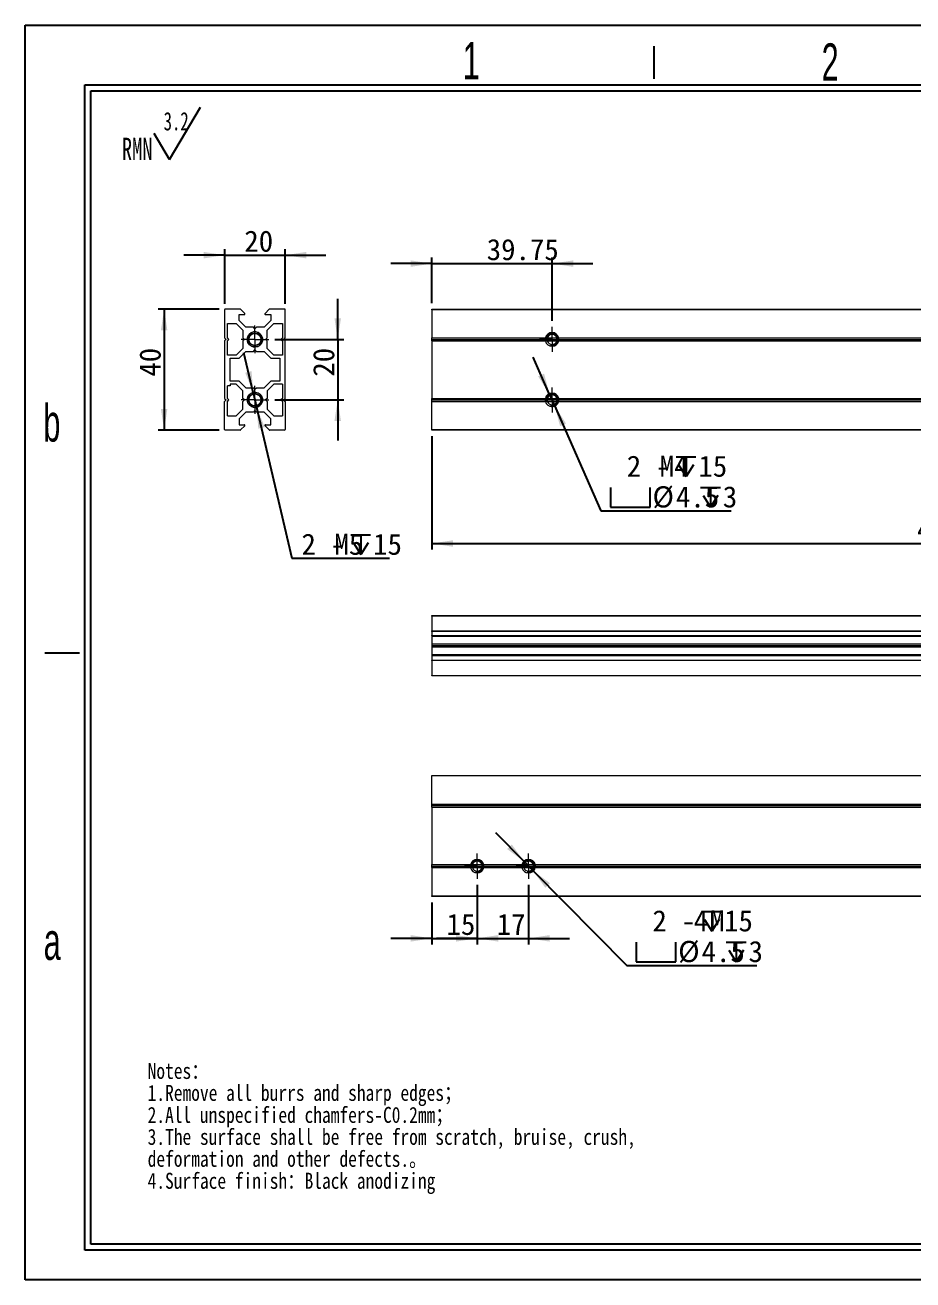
# Model space of a CAD drawing. Header units: millimetres. Extents: x 2 to 295, y 1 to 209.
# Drawn here: x 1.8 to 148.5, y 1.3 to 208.7 of the extents above; entities that cross this region are included whole.
import ezdxf

# ---------------------------------------------------------------- set-up
doc = ezdxf.new("R2010")
doc.units = ezdxf.units.MM
doc.linetypes.add('CENTER', pattern=[10.16, 6.35, -1.27, 1.27, -1.27])
doc.layers.add('DIM', color=5, linetype='Continuous')
doc.layers.add('SLD-0', color=179, linetype='Continuous')
doc.layers.add('中心线', color=1, linetype='CENTER', lineweight=15)
doc.styles.add('SLDTEXTSTYLE0', font='SIMSUN.TTC', dxfattribs={"width": 0.67})
doc.styles.add('SLDTEXTSTYLE15', font='SIMSUN.TTC')
doc.styles.add('SLDTEXTSTYLE4', font='SIMSUN.TTC', dxfattribs={"width": 0.8, "bigfont": 'bigfont'})
doc.styles.add('SLDTEXTSTYLE5', font='SIMSUN.TTC', dxfattribs={"width": 0.8})
doc.styles.add('SLDTEXTSTYLE8', font='GOTHIC.TTF', dxfattribs={"width": 0.61171})
doc.dimstyles.new('SLDDIMSTYLE0', dxfattribs={"dimtxt": 3.5, "dimasz": 3.5, "dimexe": 0, "dimexo": 0.0625, "dimgap": 0.875, "dimtad": 0, "dimtih": 1, "dimtoh": 1, "dimlfac": 2, "dimrnd": 1e-09, "dimzin": 12, "dimdsep": 46, "dimtxsty": 'SLDTEXTSTYLE0', "dimsah": 1, "dimcen": 0, "dimadec": 0, "dimazin": 3, "dimtfac": 1, "dimtmove": 0, "dimatfit": 3, "dimfxl": 0, "dimfrac": 2, "dimtolj": 1, "dimtzin": 12, "dimarcsym": 0})
doc.dimstyles.new('SLDDIMSTYLE1', dxfattribs={"dimtxt": 3.5, "dimasz": 3.5, "dimexe": 0, "dimexo": 0.0625, "dimgap": 0.875, "dimtad": 2, "dimlfac": 2, "dimrnd": 1e-09, "dimzin": 12, "dimdsep": 46, "dimtxsty": 'SLDTEXTSTYLE0', "dimsah": 1, "dimcen": 0.09, "dimadec": 0, "dimazin": 3, "dimtfac": 1, "dimtofl": 0, "dimtmove": 0, "dimatfit": 3, "dimfxl": 0, "dimfrac": 2, "dimtolj": 1, "dimtzin": 12, "dimarcsym": 0})
doc.dimstyles.new('SLDDIMSTYLE2', dxfattribs={"dimtxt": 3.5, "dimasz": 3.5, "dimexe": 0, "dimexo": 0.0625, "dimgap": 0.875, "dimtad": 2, "dimlfac": 2, "dimrnd": 1e-09, "dimzin": 12, "dimdsep": 46, "dimtxsty": 'SLDTEXTSTYLE0', "dimsah": 1, "dimcen": 0.09, "dimadec": 0, "dimazin": 3, "dimtfac": 1, "dimtmove": 0, "dimatfit": 0, "dimfxl": 0, "dimfrac": 2, "dimtolj": 1, "dimtzin": 12, "dimarcsym": 0})
doc.dimstyles.new('SLDDIMSTYLE3', dxfattribs={"dimtxt": 3.5, "dimasz": 3.5, "dimexe": 0, "dimexo": 0.0625, "dimgap": 0.875, "dimtad": 0, "dimtih": 1, "dimtoh": 1, "dimlfac": 2, "dimrnd": 1e-09, "dimzin": 12, "dimdsep": 46, "dimtxsty": 'SLDTEXTSTYLE0', "dimsah": 1, "dimcen": 0, "dimadec": 0, "dimazin": 3, "dimtfac": 1, "dimtmove": 0, "dimatfit": 3, "dimfxl": 0, "dimfrac": 2, "dimtolj": 1, "dimtzin": 12, "dimarcsym": 0})

# ---------------------------------------------------------------- blocks, each defined once
blk = doc.blocks.new('SW_NOTE_0')
at = {"layer": 'SLD-0', "color": 0}
for q in [(12.98, 9.35), (5.31, 5.02)]:
    blk.add_line((7.87, 0.69), q, dxfattribs=at)
at = {"layer": 'SLD-0', "color": 0, "attachment_point": 1, "style": 'SLDTEXTSTYLE0'}
for s, insert, char_height in [('3.2', (6.9, 8.55), 3.032), ('RMN', (0, 4.31), 3.704)]:
    blk.add_mtext(s, dxfattribs=dict(at, insert=insert, char_height=char_height))
blk = doc.blocks.new('SW_NOTE_1')
at = {"layer": 'SLD-0', "color": 0, "char_height": 2.6458, "attachment_point": 1}
for s, insert, style in [('Notes\\M+18146', (0, 3.08), 'SLDTEXTSTYLE4'), ('1.Remove all burrs and sharp edges\\M+18147', (0, -0.55), 'SLDTEXTSTYLE4'), ('2.All unspecified chamfers-C0.2mm\\M+18147', (0, -4.19), 'SLDTEXTSTYLE4'), ('3.The surface shall be free from scratch, bruise, crush, ', (0, -7.82), 'SLDTEXTSTYLE5'), ('deformation and other defects.\\M+18142', (0, -11.45), 'SLDTEXTSTYLE4'), ('4.Surface finish\\M+18146Black anodizing', (0, -15.08), 'SLDTEXTSTYLE4')]:
    blk.add_mtext(s, dxfattribs=dict(at, insert=insert, style=style))
blk = doc.blocks.new('SW_SYMBOL_HOLE_DEPTH')
at = {"layer": 'DIM', "color": 0}
for p, q in [((0, 875), (800, 875)), ((100, 555), (400, 75)), ((400, 875), (400, 75)), ((700, 555), (400, 75))]:
    blk.add_line(p, q, dxfattribs=at)
blk = doc.blocks.new('SW_SYMBOL_HOLE_SPOT')
at = {"layer": 'DIM', "color": 0}
for p, q in [((0, 875), (0, 75)), ((1600, 75), (1600, 875)), ((0, 75), (1600, 75))]:
    blk.add_line(p, q, dxfattribs=at)
blk = doc.blocks.new('_D')
at = {"layer": 'DIM'}
for p, q in [((88.45, 147.64), (85.74, 153.8)), ((88.45, 147.64), (89.26, 145.81)), ((89.26, 145.81), (96.93, 128.38)), ((96.93, 128.38), (118.43, 128.38))]:
    blk.add_line(p, q, dxfattribs=at)
for points in [[(88.45, 147.64), (87.54, 151.06), (86.55, 150.63)], [(89.26, 145.81), (90.18, 142.39), (91.16, 142.83)]]:
    blk.add_solid(points, dxfattribs=at)
at = {"layer": 'DIM', "xscale": 0.004072727272727273, "yscale": 0.004072727272727273, "zscale": 0.004072727272727273}
for name, p in [('SW_SYMBOL_HOLE_DEPTH', (109.36, 133.74)), ('SW_SYMBOL_HOLE_SPOT', (98.52, 128.67)), ('SW_SYMBOL_HOLE_DEPTH', (113.4, 128.67))]:
    blk.add_blockref(name, p, dxfattribs=at)
at = {"layer": 'DIM', "char_height": 3.5, "attachment_point": 1, "style": 'SLDTEXTSTYLE15'}
for s, insert in [('2 - ', (101.2, 137.53)), ('M4', (106.64, 137.53)), ('15', (113.03, 137.53)), ('%%c', (105.45, 132.46)), ('4.5', (109.32, 132.46)), ('3', (117.06, 132.46))]:
    blk.add_mtext(s, dxfattribs=dict(at, insert=insert))
blk = doc.blocks.new('_D_1')
at = {"layer": 'DIM'}
for p, q in [((68.98, 140.73), (68.98, 122)), ((237.95, 140.73), (237.95, 122)), ((68.98, 123), (237.95, 123))]:
    blk.add_line(p, q, dxfattribs=at)
for points in [[(68.98, 123), (72.48, 122.46), (72.48, 123.53)], [(237.95, 123), (234.45, 123.53), (234.45, 122.46)]]:
    blk.add_solid(points, dxfattribs=at)
at = {"layer": 'DIM', "insert": (149.14, 127.07), "char_height": 3.5, "attachment_point": 1, "style": 'SLDTEXTSTYLE15'}
blk.add_mtext('400', dxfattribs=at)
blk = doc.blocks.new('_D_2')
at = {"layer": 'DIM'}
for p, q in [((68.98, 162.73), (68.98, 170.25)), ((88.86, 159.8), (88.86, 170.25)), ((68.98, 169.25), (62.25, 169.25)), ((68.98, 169.25), (88.86, 169.25)), ((88.86, 169.25), (95.59, 169.25))]:
    blk.add_line(p, q, dxfattribs=at)
for points in [[(68.98, 169.25), (65.48, 169.79), (65.48, 168.72)], [(88.86, 169.25), (92.36, 168.72), (92.36, 169.79)]]:
    blk.add_solid(points, dxfattribs=at)
at = {"layer": 'DIM', "insert": (78.06, 173.33), "char_height": 3.5, "attachment_point": 1, "style": 'SLDTEXTSTYLE15'}
blk.add_mtext('39.75', dxfattribs=at)
blk = doc.blocks.new('SW_CENTERMARKSYMBOL_0')
at = {"layer": '中心线', "color": 0}
for p, q in [((0, 1.25), (0, 2.07)), ((-1.25, 0), (-2.08, 0)), ((0, 0), (-1.25, 0)), ((0, 0), (0, 1.25)), ((0, 0), (0, -1.25)), ((0, 0), (1.25, 0)), ((1.25, 0), (2.07, 0)), ((0, -1.25), (0, -2.08))]:
    blk.add_line(p, q, dxfattribs=at)
blk = doc.blocks.new('SW_CENTERMARKSYMBOL_1')
at = {"layer": '中心线', "color": 0}
for p, q in [((0, 1.25), (0, 2.07)), ((-1.25, 0), (-2.08, 0)), ((0, 0), (-1.25, 0)), ((0, 0), (0, 1.25)), ((0, 0), (0, -1.25)), ((0, 0), (1.25, 0)), ((1.25, 0), (2.07, 0)), ((0, -1.25), (0, -2.08))]:
    blk.add_line(p, q, dxfattribs=at)
blk = doc.blocks.new('_D_4')
at = {"layer": 'DIM'}
for p, q in [((34.78, 170.65), (28.04, 170.65)), ((34.78, 162.63), (34.78, 171.65)), ((34.78, 170.65), (44.78, 170.65)), ((44.78, 162.63), (44.78, 171.65)), ((44.78, 170.65), (51.51, 170.65))]:
    blk.add_line(p, q, dxfattribs=at)
for points in [[(34.78, 170.65), (31.28, 171.19), (31.28, 170.11)], [(44.78, 170.65), (48.28, 170.11), (48.28, 171.19)]]:
    blk.add_solid(points, dxfattribs=at)
at = {"layer": 'DIM', "insert": (38.02, 174.72), "char_height": 3.5, "attachment_point": 1, "style": 'SLDTEXTSTYLE15'}
blk.add_mtext('20', dxfattribs=at)
blk = doc.blocks.new('_D_5')
at = {"layer": 'DIM'}
for p, q in [((33.88, 161.73), (23.78, 161.73)), ((24.78, 161.73), (24.78, 141.73)), ((33.88, 141.73), (23.78, 141.73))]:
    blk.add_line(p, q, dxfattribs=at)
for points in [[(24.78, 161.73), (24.24, 158.23), (25.31, 158.23)], [(24.78, 141.73), (25.31, 145.23), (24.24, 145.23)]]:
    blk.add_solid(points, dxfattribs=at)
at = {"layer": 'DIM', "insert": (20.7, 150.57), "char_height": 3.5, "attachment_point": 1, "rotation": 90, "style": 'SLDTEXTSTYLE15'}
blk.add_mtext('40', dxfattribs=at)
blk = doc.blocks.new('_D_6')
at = {"layer": 'DIM'}
for p, q in [((53.45, 156.73), (53.45, 163.46)), ((43.08, 156.73), (54.45, 156.73)), ((53.45, 156.73), (53.45, 146.73)), ((43.08, 146.73), (54.45, 146.73)), ((53.45, 146.73), (53.45, 140))]:
    blk.add_line(p, q, dxfattribs=at)
for points in [[(53.45, 156.73), (53.99, 160.23), (52.91, 160.23)], [(53.45, 146.73), (52.91, 143.23), (53.99, 143.23)]]:
    blk.add_solid(points, dxfattribs=at)
at = {"layer": 'DIM', "insert": (49.38, 150.57), "char_height": 3.5, "attachment_point": 1, "rotation": 90, "style": 'SLDTEXTSTYLE15'}
blk.add_mtext('20', dxfattribs=at)
blk = doc.blocks.new('_D_7')
at = {"layer": 'DIM'}
for p, q in [((39.49, 147.95), (37.96, 154.5)), ((39.49, 147.95), (40.06, 145.51)), ((40.06, 145.51), (45.88, 120.56)), ((45.88, 120.56), (62.02, 120.56))]:
    blk.add_line(p, q, dxfattribs=at)
for points in [[(39.49, 147.95), (39.22, 151.48), (38.17, 151.23)], [(40.06, 145.51), (40.33, 141.98), (41.38, 142.23)]]:
    blk.add_solid(points, dxfattribs=at)
at = {"layer": 'DIM', "xscale": 0.004072727272727273, "yscale": 0.004072727272727273, "zscale": 0.004072727272727273}
blk.add_blockref('SW_SYMBOL_HOLE_DEPTH', (55.63, 120.85), dxfattribs=at)
at = {"layer": 'DIM', "char_height": 3.5, "attachment_point": 1, "style": 'SLDTEXTSTYLE15'}
for s, insert in [('2 - ', (47.47, 124.63)), ('M5', (52.91, 124.63)), ('15', (59.3, 124.63))]:
    blk.add_mtext(s, dxfattribs=dict(at, insert=insert))
blk = doc.blocks.new('SW_CENTERMARKSYMBOL_4')
at = {"layer": '中心线', "color": 0}
for p, q in [((0, 1.25), (0, 2.3)), ((-1.25, 0), (-2.3, 0)), ((0, 0), (-1.25, 0)), ((0, 0), (0, 1.25)), ((0, 0), (0, -1.25)), ((0, 0), (1.25, 0)), ((1.25, 0), (2.3, 0)), ((0, -1.25), (0, -2.3))]:
    blk.add_line(p, q, dxfattribs=at)
blk = doc.blocks.new('SW_CENTERMARKSYMBOL_5')
at = {"layer": '中心线', "color": 0}
for p, q in [((0, 1.25), (0, 2.3)), ((-1.25, 0), (-2.3, 0)), ((0, 0), (-1.25, 0)), ((0, 0), (0, 1.25)), ((0, 0), (0, -1.25)), ((0, 0), (1.25, 0)), ((1.25, 0), (2.3, 0)), ((0, -1.25), (0, -2.3))]:
    blk.add_line(p, q, dxfattribs=at)
blk = doc.blocks.new('_D_8')
at = {"layer": 'DIM'}
for p, q in [((76.48, 66.6), (76.48, 56.74)), ((84.98, 66.6), (84.98, 56.74)), ((76.48, 57.74), (69.75, 57.74)), ((76.48, 57.74), (84.98, 57.74)), ((84.98, 57.74), (91.71, 57.74))]:
    blk.add_line(p, q, dxfattribs=at)
for points in [[(76.48, 57.74), (72.98, 58.28), (72.98, 57.2)], [(84.98, 57.74), (88.48, 57.2), (88.48, 58.28)]]:
    blk.add_solid(points, dxfattribs=at)
at = {"layer": 'DIM', "insert": (79.72, 61.81), "char_height": 3.5, "attachment_point": 1, "style": 'SLDTEXTSTYLE15'}
blk.add_mtext('17', dxfattribs=at)
blk = doc.blocks.new('_D_9')
at = {"layer": 'DIM'}
for p, q in [((76.48, 66.6), (76.48, 56.74)), ((68.98, 63.68), (68.98, 56.74)), ((68.98, 57.74), (62.25, 57.74)), ((68.98, 57.74), (76.48, 57.74)), ((76.48, 57.74), (83.21, 57.74))]:
    blk.add_line(p, q, dxfattribs=at)
for points in [[(68.98, 57.74), (65.48, 58.28), (65.48, 57.2)], [(76.48, 57.74), (79.98, 57.2), (79.98, 58.28)]]:
    blk.add_solid(points, dxfattribs=at)
at = {"layer": 'DIM', "insert": (71.42, 61.81), "char_height": 3.5, "attachment_point": 1, "style": 'SLDTEXTSTYLE15'}
blk.add_mtext('15', dxfattribs=at)
blk = doc.blocks.new('_D_10')
at = {"layer": 'DIM'}
for p, q in [((84.28, 70.39), (79.55, 75.18)), ((84.28, 70.39), (85.68, 68.96)), ((85.68, 68.96), (101.18, 53.25)), ((101.18, 53.25), (122.67, 53.25))]:
    blk.add_line(p, q, dxfattribs=at)
for points in [[(84.28, 70.39), (82.2, 73.26), (81.44, 72.5)], [(85.68, 68.96), (87.76, 66.09), (88.52, 66.85)]]:
    blk.add_solid(points, dxfattribs=at)
at = {"layer": 'DIM', "xscale": 0.004072727272727273, "yscale": 0.004072727272727273, "zscale": 0.004072727272727273}
for name, p in [('SW_SYMBOL_HOLE_DEPTH', (113.61, 58.61)), ('SW_SYMBOL_HOLE_SPOT', (102.76, 53.53)), ('SW_SYMBOL_HOLE_DEPTH', (117.64, 53.53))]:
    blk.add_blockref(name, p, dxfattribs=at)
at = {"layer": 'DIM', "char_height": 3.5, "attachment_point": 1, "style": 'SLDTEXTSTYLE15'}
for s, insert in [('2 - M', (105.44, 62.39)), ('4', (112.25, 62.39)), ('15', (117.27, 62.39)), ('%%c', (109.69, 57.32)), ('4.5', (113.56, 57.32)), ('3', (121.31, 57.32))]:
    blk.add_mtext(s, dxfattribs=dict(at, insert=insert))
blk = doc.blocks.new('SW_CENTERMARKSYMBOL_6')
at = {"layer": '中心线', "color": 0}
for p, q in [((0, 1.25), (0, 2.07)), ((-1.25, 0), (-2.08, 0)), ((0, 0), (-1.25, 0)), ((0, 0), (0, 1.25)), ((0, 0), (0, -1.25)), ((0, 0), (1.25, 0)), ((1.25, 0), (2.07, 0)), ((0, -1.25), (0, -2.08))]:
    blk.add_line(p, q, dxfattribs=at)
blk = doc.blocks.new('SW_CENTERMARKSYMBOL_7')
at = {"layer": '中心线', "color": 0}
for p, q in [((0, 1.25), (0, 2.07)), ((-1.25, 0), (-2.08, 0)), ((0, 0), (-1.25, 0)), ((0, 0), (0, 1.25)), ((0, 0), (0, -1.25)), ((0, 0), (1.25, 0)), ((1.25, 0), (2.07, 0)), ((0, -1.25), (0, -2.08))]:
    blk.add_line(p, q, dxfattribs=at)

msp = doc.modelspace()

# ---------------------------------------------------------------- linework, layer by layer
at = {"color": 7, "linetype": 'Continuous', "lineweight": 15}
for p, q in [((34.7756, 161.6286), (34.7756, 156.9786)), ((37.3342, 161.7286), (34.8756, 161.7286)), ((37.1705, 160.8286), (38.0342, 160.8286)), ((37.1705, 159.8286), (37.1705, 160.8286)), ((38.2705, 158.7286), (37.1705, 159.8286)), ((38.1049, 160.9993), (37.4049, 161.6993)), ((42.3806, 159.8286), (41.2806, 158.7286)), ((42.1463, 161.6993), (41.4463, 160.9993)), ((41.517, 160.8286), (42.3806, 160.8286)), ((44.6756, 161.7286), (42.217, 161.7286)), ((42.3806, 160.8286), (42.3806, 159.8286)), ((44.7756, 156.9786), (44.7756, 161.6286)), ((68.9807, 161.7286), (172.6451, 161.7286)), ((68.9807, 161.6286), (68.9807, 161.7286)), ((172.6887, 161.6286), (68.9807, 161.6286)), ((68.9807, 161.6286), (68.9807, 156.9786)), ((35.2393, 159.3337), (36.6756, 159.3337)), ((35.2393, 156.9786), (35.2393, 159.3337)), ((36.6756, 159.3337), (37.7756, 158.2337)), ((37.7756, 158.2337), (37.7756, 156.9786)), ((39.5256, 158.7286), (38.2705, 158.7286)), ((39.7756, 158.4786), (39.5256, 158.7286)), ((40.0256, 158.7286), (39.7756, 158.4786)), ((41.2806, 158.7286), (40.0256, 158.7286)), ((41.7756, 158.2337), (42.8756, 159.3337)), ((41.7756, 156.9786), (41.7756, 158.2337)), ((42.8756, 159.3337), (44.3118, 159.3337)), ((44.3118, 159.3337), (44.3118, 156.9786)), ((34.7756, 156.9786), (35.0256, 156.7286)), ((35.0256, 156.7286), (34.7756, 156.4786)), ((34.7756, 156.4786), (34.7756, 146.9786)), ((35.4893, 156.7286), (35.2393, 156.9786)), ((35.2393, 156.4786), (35.4893, 156.7286)), ((35.2393, 154.1236), (35.2393, 156.4786)), ((37.7756, 156.9786), (38.0256, 156.7286)), ((38.0256, 156.7286), (37.7756, 156.4786)), ((37.7756, 156.4786), (37.7756, 155.2236)), ((41.5256, 156.7286), (41.7756, 156.9786)), ((41.7756, 156.4786), (41.5256, 156.7286)), ((41.7756, 155.2236), (41.7756, 156.4786)), ((44.3118, 156.9786), (44.0618, 156.7286)), ((44.0618, 156.7286), (44.3118, 156.4786)), ((44.3118, 156.4786), (44.3118, 154.1236)), ((44.5256, 156.7286), (44.7756, 156.9786)), ((44.7756, 156.4786), (44.5256, 156.7286)), ((44.7756, 146.9786), (44.7756, 156.4786)), ((68.9807, 156.9786), (87.7588, 156.9786)), ((68.9807, 156.7286), (68.9807, 156.9786)), ((68.9807, 156.7286), (87.7307, 156.7286)), ((68.9807, 156.4786), (68.9807, 156.7286)), ((68.9807, 156.4786), (87.7588, 156.4786)), ((68.9807, 156.4786), (68.9807, 146.9786)), ((88.0307, 156.7286), (87.7307, 156.7286)), ((88.0695, 156.9786), (87.7588, 156.9786)), ((88.0695, 156.4786), (87.7588, 156.4786)), ((88.0386, 156.7286), (89.6728, 156.7286)), ((88.0744, 156.9786), (89.6351, 156.9786)), ((88.0777, 156.4786), (89.6351, 156.4786)), ((89.9525, 156.9786), (89.6419, 156.9786)), ((89.9525, 156.4786), (89.6419, 156.4786)), ((89.9807, 156.7286), (89.6807, 156.7286)), ((89.9525, 156.9786), (169.9234, 156.9786)), ((89.9525, 156.4786), (169.4234, 156.4786)), ((89.9807, 156.7286), (169.6734, 156.7286)), ((36.6756, 154.1236), (35.2393, 154.1236)), ((35.6756, 149.8286), (35.6756, 153.6286)), ((35.6756, 153.6286), (37.1705, 153.6286)), ((37.7756, 155.2236), (36.6756, 154.1236)), ((37.1705, 153.6286), (38.2705, 154.7286)), ((38.2705, 154.7286), (39.5256, 154.7286)), ((39.5256, 154.7286), (39.7756, 154.9786)), ((39.7756, 154.9786), (40.0256, 154.7286)), ((40.0256, 154.7286), (41.2806, 154.7286)), ((41.2806, 154.7286), (42.3806, 153.6286)), ((42.8756, 154.1236), (41.7756, 155.2236)), ((42.3806, 153.6286), (43.8756, 153.6286)), ((44.3118, 154.1236), (42.8756, 154.1236)), ((43.8756, 153.6286), (43.8756, 149.8286)), ((37.1705, 149.8286), (35.6756, 149.8286)), ((36.6756, 149.3337), (35.6756, 149.3337)), ((35.6756, 149.3337), (35.6756, 149.0512)), ((37.7756, 148.2337), (36.6756, 149.3337)), ((37.1705, 149.8286), (38.2705, 148.7286)), ((41.2806, 148.7286), (42.3806, 149.8286)), ((42.8756, 149.3337), (41.7756, 148.2337)), ((43.8756, 149.8286), (42.3806, 149.8286)), ((44.3118, 149.3337), (42.8756, 149.3337)), ((44.3118, 149.3337), (44.3118, 146.9786)), ((35.2393, 146.9786), (35.2393, 149.0512)), ((35.6756, 149.0512), (35.2393, 149.0512)), ((37.7756, 146.9786), (37.7756, 148.2337)), ((38.2705, 148.7286), (39.5256, 148.7286)), ((39.5256, 148.7286), (39.7756, 148.4786)), ((39.7756, 148.4786), (40.0256, 148.7286)), ((40.0256, 148.7286), (41.2806, 148.7286)), ((41.7756, 148.2337), (41.7756, 146.9786)), ((34.7756, 146.9786), (35.0256, 146.7286)), ((35.0256, 146.7286), (34.7756, 146.4786)), ((34.7756, 141.8286), (34.7756, 146.4786)), ((35.4893, 146.7286), (35.2393, 146.9786)), ((35.2393, 146.4786), (35.4893, 146.7286)), ((35.2393, 144.1236), (35.2393, 146.4786)), ((36.6756, 144.1236), (37.7756, 145.2236)), ((38.0256, 146.7286), (37.7756, 146.9786)), ((37.7756, 146.4786), (38.0256, 146.7286)), ((37.7756, 145.2236), (37.7756, 146.4786)), ((41.7756, 146.9786), (41.5256, 146.7286)), ((41.5256, 146.7286), (41.7756, 146.4786)), ((41.7756, 146.4786), (41.7756, 145.2236)), ((41.7756, 145.2236), (42.8756, 144.1236)), ((44.3118, 146.9786), (44.0618, 146.7286)), ((44.0618, 146.7286), (44.3118, 146.4786)), ((44.3118, 146.4786), (44.3118, 144.1236)), ((44.5256, 146.7286), (44.7756, 146.9786)), ((44.7756, 146.4786), (44.5256, 146.7286)), ((44.7756, 146.4786), (44.7756, 141.8286)), ((68.9807, 146.9786), (87.7588, 146.9786)), ((68.9807, 146.7286), (68.9807, 146.9786)), ((68.9807, 146.7286), (87.7307, 146.7286)), ((68.9807, 146.4786), (68.9807, 146.7286)), ((68.9807, 146.4786), (87.7588, 146.4786)), ((68.9807, 141.8286), (68.9807, 146.4786)), ((88.0307, 146.7286), (87.7307, 146.7286)), ((88.0695, 146.9786), (87.7588, 146.9786)), ((88.0695, 146.4786), (87.7588, 146.4786)), ((88.0385, 146.7286), (89.6727, 146.7286)), ((88.0762, 146.4786), (89.6336, 146.4786)), ((88.0763, 146.9786), (89.637, 146.9786)), ((89.9525, 146.9786), (89.6419, 146.9786)), ((89.9525, 146.4786), (89.6419, 146.4786)), ((89.9807, 146.7286), (89.6807, 146.7286)), ((89.9525, 146.9786), (173.0984, 146.9786)), ((89.9525, 146.4786), (172.5984, 146.4786)), ((89.9807, 146.7286), (172.8484, 146.7286)), ((35.2393, 144.1236), (36.6756, 144.1236)), ((38.2705, 144.7286), (37.1705, 143.6286)), ((37.1705, 143.6286), (37.1705, 142.6286)), ((39.5256, 144.7286), (38.2705, 144.7286)), ((39.7756, 144.9786), (39.5256, 144.7286)), ((40.0256, 144.7286), (39.7756, 144.9786)), ((41.2806, 144.7286), (40.0256, 144.7286)), ((42.3806, 143.6286), (41.2806, 144.7286)), ((42.3806, 142.6286), (42.3806, 143.6286)), ((42.8756, 144.1236), (44.3118, 144.1236)), ((37.3342, 141.7286), (34.8756, 141.7286)), ((37.1705, 142.6286), (38.0342, 142.6286)), ((38.1049, 142.4579), (37.4049, 141.7579)), ((42.1463, 141.7579), (41.4463, 142.4579)), ((41.517, 142.6286), (42.3806, 142.6286)), ((44.6756, 141.7286), (42.217, 141.7286)), ((68.9807, 141.8286), (169.8331, 141.8286)), ((68.9807, 141.7286), (68.9807, 141.8286)), ((169.8767, 141.7286), (68.9807, 141.7286)), ((68.9807, 111.1018), (172.1734, 111.1018)), ((68.9807, 111.0018), (68.9807, 111.1018)), ((172.0734, 111.0018), (68.9807, 111.0018)), ((68.9807, 111.0018), (68.9807, 108.5432)), ((68.9807, 108.5432), (169.6148, 108.5432)), ((68.9807, 108.4725), (68.9807, 108.5432)), ((169.5441, 108.4725), (68.9807, 108.4725)), ((68.9807, 108.4725), (68.9807, 107.7725)), ((68.9807, 107.7725), (169.6602, 107.7725)), ((68.9807, 107.7432), (68.9807, 107.7725)), ((68.9807, 107.7432), (169.6883, 107.7432)), ((68.9807, 107.7432), (68.9807, 107.6068)), ((169.8189, 107.6068), (68.9807, 107.6068)), ((68.9807, 107.6068), (68.9807, 106.3518)), ((171.0214, 106.3518), (68.9807, 106.3518)), ((68.9807, 106.3518), (68.9807, 106.1018)), ((171.2609, 106.1018), (68.9807, 106.1018)), ((68.9807, 106.1018), (68.9807, 105.8518)), ((171.5004, 105.8518), (68.9807, 105.8518)), ((68.9807, 105.8518), (68.9807, 104.5968)), ((172.7028, 104.5968), (68.9807, 104.5968)), ((68.9807, 104.5968), (68.9807, 104.4604)), ((172.8335, 104.4604), (68.9807, 104.4604)), ((68.9807, 104.4311), (68.9807, 104.4604)), ((172.8616, 104.4311), (68.9807, 104.4311)), ((68.9807, 104.4311), (68.9807, 103.7311)), ((68.9807, 103.7311), (172.9777, 103.7311)), ((68.9807, 103.6604), (68.9807, 103.7311)), ((172.907, 103.6604), (68.9807, 103.6604)), ((68.9807, 103.6604), (68.9807, 101.2018)), ((68.9807, 101.2018), (170.4484, 101.2018)), ((68.9807, 101.1018), (68.9807, 101.2018)), ((170.3484, 101.1018), (68.9807, 101.1018)), ((68.9807, 84.6751), (172.6451, 84.6751)), ((68.9807, 84.5751), (68.9807, 84.6751)), ((172.6887, 84.5751), (68.9807, 84.5751)), ((68.9807, 79.9251), (68.9807, 84.5751)), ((68.9807, 79.9251), (169.9234, 79.9251)), ((68.9807, 79.6751), (68.9807, 79.9251)), ((68.9807, 79.6751), (169.6734, 79.6751)), ((68.9807, 79.4251), (68.9807, 79.6751)), ((68.9807, 79.4251), (169.4234, 79.4251)), ((68.9807, 79.4251), (68.9807, 69.9251)), ((68.9807, 69.9251), (75.3838, 69.9251)), ((68.9807, 69.6751), (68.9807, 69.9251)), ((68.9807, 69.6751), (75.3557, 69.6751)), ((68.9807, 69.4251), (68.9807, 69.6751)), ((68.9807, 69.4251), (75.3838, 69.4251)), ((68.9807, 69.4251), (68.9807, 64.7751)), ((75.6557, 69.6751), (75.3557, 69.6751)), ((75.6945, 69.9251), (75.3838, 69.9251)), ((75.6945, 69.4251), (75.3838, 69.4251)), ((75.6629, 69.6751), (77.2973, 69.6751)), ((75.7001, 69.4251), (77.2599, 69.4251)), ((75.7017, 69.9251), (77.2591, 69.9251)), ((77.2391, 69.997), (77.2766, 69.8626)), ((77.5775, 69.9251), (77.2669, 69.9251)), ((77.5775, 69.4251), (77.2669, 69.4251)), ((77.6057, 69.6751), (77.3057, 69.6751)), ((77.5775, 69.9251), (83.8838, 69.9251)), ((77.5775, 69.4251), (83.8838, 69.4251)), ((77.6057, 69.6751), (83.8557, 69.6751)), ((84.1557, 69.6751), (83.8557, 69.6751)), ((84.1945, 69.9251), (83.8838, 69.9251)), ((84.1945, 69.4251), (83.8838, 69.4251)), ((84.1635, 69.6751), (85.7977, 69.6751)), ((84.2012, 69.9251), (85.7586, 69.9251)), ((84.2012, 69.4251), (85.762, 69.4251)), ((86.0775, 69.9251), (85.7669, 69.9251)), ((86.0775, 69.4251), (85.7669, 69.4251)), ((86.1057, 69.6751), (85.8057, 69.6751)), ((86.0775, 69.9251), (173.0984, 69.9251)), ((86.0775, 69.4251), (172.5984, 69.4251)), ((86.1057, 69.6751), (172.8484, 69.6751)), ((68.9807, 64.7751), (169.8331, 64.7751)), ((68.9807, 64.6751), (68.9807, 64.7751)), ((169.8767, 64.6751), (68.9807, 64.6751))]:
    msp.add_line(p, q, dxfattribs=at)
for centre, radius in [((39.7756, 156.7286), 1.25), ((39.7756, 156.7286), 1.05), ((39.7756, 156.7286), 1), ((39.7756, 146.7286), 1.25), ((39.7756, 146.7286), 1.05), ((39.7756, 146.7286), 1)]:
    msp.add_circle(centre, radius, dxfattribs=at)
for centre, radius, start, end in [((34.8756, 161.6286), 0.1, 90, 180), ((37.3342, 161.6286), 0.1, 45, 90), ((38.0342, 160.9286), 0.1, 270, 45), ((41.517, 160.9286), 0.1, 135, 270), ((42.217, 161.6286), 0.1, 90, 135), ((44.6756, 161.6286), 0.1, 0, 90), ((88.8557, 156.7286), 1.125, 12.839604, 167.160396), ((88.8554, 156.7287), 1.1247, 167.159379, 180.002623), ((88.8554, 156.7286), 1.1247, 179.997377, 192.840621), ((88.8557, 156.7286), 1.125, 192.839604, 347.160396), ((88.8556, 156.7287), 0.8249, 162.359762, 180.001891), ((88.8556, 156.7286), 0.8249, 179.998182, 197.640166), ((88.8557, 156.7286), 0.825, 17.63985, 162.36015), ((88.8557, 156.7286), 0.825, 197.63985, 342.36015), ((88.8558, 156.7287), 0.8249, 359.998109, 17.640238), ((88.8558, 156.7286), 0.8249, 342.359834, 0.001818), ((88.856, 156.7287), 1.1247, 359.997377, 12.840621), ((88.856, 156.7286), 1.1247, 347.159379, 0.002623), ((88.8557, 146.7286), 1.125, 12.839604, 167.160396), ((88.8557, 146.7286), 0.825, 17.63985, 162.36015), ((88.8554, 146.7287), 1.1247, 167.159379, 180.002623), ((88.8554, 146.7286), 1.1247, 179.997377, 192.840621), ((88.8557, 146.7286), 1.125, 192.839604, 347.160396), ((88.8556, 146.7287), 0.8249, 162.359834, 180.001818), ((88.8556, 146.7286), 0.8249, 179.998109, 197.640238), ((88.8557, 146.7286), 0.825, 197.63985, 342.36015), ((88.8558, 146.7287), 0.8249, 359.998182, 17.640166), ((88.8558, 146.7286), 0.8249, 342.359762, 0.001891), ((88.856, 146.7287), 1.1247, 359.997377, 12.840621), ((88.856, 146.7286), 1.1247, 347.159379, 0.002623), ((34.8756, 141.8286), 0.1, 180, 270), ((37.3342, 141.8286), 0.1, 270, 315), ((38.0342, 142.5286), 0.1, 315, 90), ((41.517, 142.5286), 0.1, 90, 225), ((42.217, 141.8286), 0.1, 225, 270), ((44.6756, 141.8286), 0.1, 270, 0), ((76.4807, 69.6751), 1.125, 12.839604, 167.160396), ((84.9807, 69.6751), 1.125, 12.839604, 167.160396), ((76.4804, 69.6752), 1.1247, 167.157703, 180.000927), ((76.4804, 69.6751), 1.1247, 179.999073, 192.842297), ((76.4807, 69.6751), 1.125, 192.839604, 347.160396), ((76.4806, 69.6752), 0.8249, 162.359834, 180.001818), ((76.4806, 69.6751), 0.8249, 179.998109, 197.640238), ((76.4807, 69.6751), 0.825, 17.639592, 162.360408), ((76.4807, 69.6751), 0.825, 197.639592, 342.360408), ((76.4808, 69.6751), 0.8249, 359.999929, 17.641754), ((76.4808, 69.6751), 0.8249, 342.358174, 0.000143), ((76.4803, 69.6751), 1.1253, 0.00114, 12.836857), ((76.4803, 69.6752), 1.1253, 347.163143, 359.99886), ((84.981, 69.6751), 1.1253, 167.163143, 179.99886), ((84.981, 69.6752), 1.1253, 180.00114, 192.836857), ((84.9807, 69.6751), 1.125, 192.839604, 347.160396), ((84.9806, 69.6751), 0.8249, 162.358246, 180.000071), ((84.9806, 69.6751), 0.8249, 179.999857, 197.641826), ((84.9807, 69.6751), 0.825, 17.639592, 162.360408), ((84.9807, 69.6751), 0.825, 197.639592, 342.360408), ((84.9808, 69.6752), 0.8249, 359.998182, 17.640166), ((84.9808, 69.6751), 0.8249, 342.359762, 0.001891), ((84.981, 69.6752), 1.1247, 359.999073, 12.842297), ((84.981, 69.6751), 1.1247, 347.157703, 0.000927)]:
    msp.add_arc(centre, radius, start, end, dxfattribs=at)
at = {"color": 7, "linetype": 'Continuous', "lineweight": 0}
for centre, radius, start, end in [((39.7756, 156.7286), 1.25, 255, 195), ((88.8557, 156.7286), 1, 254.998057, 194.99955), ((39.7756, 146.7286), 1.25, 255, 195), ((88.8557, 146.7286), 1, 254.998068, 194.999577), ((76.4807, 69.6751), 1, 254.998122, 194.999522), ((84.9807, 69.6751), 1, 254.997093, 194.999344)]:
    msp.add_arc(centre, radius, start, end, dxfattribs=at)
at = {"layer": 'SLD-0'}
for p, q in [((1.812, 208.6737), (295.1066, 208.6737)), ((1.812, 1.2938), (1.812, 208.6737)), ((12.6748, 7.2189), (12.6748, 197.811)), ((12.6748, 197.811), (289.1814, 197.811)), ((289.1814, 7.2189), (12.6748, 7.2189)), ((295.1066, 1.2938), (1.812, 1.2938))]:
    msp.add_line(p, q, dxfattribs=at)
at = {"layer": 'SLD-0', "color": 6, "linetype": 'Continuous'}
for p, q in [((105.701, 199.786), (105.701, 205.1695)), ((11.6873, 6.2314), (11.6873, 198.7985)), ((11.6873, 198.7985), (290.1689, 198.7985)), ((10.8046, 104.8527), (5.0681, 104.8527)), ((290.1689, 6.2314), (11.6873, 6.2314))]:
    msp.add_line(p, q, dxfattribs=at)

# ---------------------------------------------------------------- block references
at = {"layer": 'SLD-0'}
msp.add_blockref('SW_NOTE_0', (17.795, 185.7588), dxfattribs=at)
at = {"layer": 'SLD-0', "color": 5}
msp.add_blockref('SW_NOTE_1', (22.0527, 34.0798), dxfattribs=at)
at = {"layer": '中心线'}
for name, p in [('SW_CENTERMARKSYMBOL_4', (39.7756, 156.7286)), ('SW_CENTERMARKSYMBOL_0', (88.8557, 156.7286)), ('SW_CENTERMARKSYMBOL_5', (39.7756, 146.7286)), ('SW_CENTERMARKSYMBOL_1', (88.8557, 146.7286)), ('SW_CENTERMARKSYMBOL_6', (76.4807, 69.6751)), ('SW_CENTERMARKSYMBOL_7', (84.9807, 69.6751))]:
    msp.add_blockref(name, p, dxfattribs=at)

# ---------------------------------------------------------------- texts
at = {"layer": 'SLD-0', "char_height": 6.172, "attachment_point": 1, "style": 'SLDTEXTSTYLE8'}
for s, insert in [('1', (74.111, 205.8988)), ('2', (133.3881, 205.6552)), ('b', (4.8346, 146.0194)), ('a', (4.8798, 60.3511))]:
    msp.add_mtext(s, dxfattribs=dict(at, insert=insert))

# ---------------------------------------------------------------- dimensions: what is measured, and where the dimension line sits
at = {"layer": 'DIM'}
for base, p1, p2, angle, dimstyle, picture, middle in [((44.7756, 170.6512), (34.7756, 161.6286), (44.7756, 161.6286), 0, 'SLDDIMSTYLE2', '_D_4', (39.3837, 170.6512)), ((53.4505, 146.7286), (42.0756, 156.7286), (42.0756, 146.7286), 90, 'SLDDIMSTYLE2', '_D_6', (53.4505, 151.9287)), ((24.7756, 141.7286), (34.8756, 161.7286), (34.8756, 141.7286), 90, 'SLDDIMSTYLE1', '_D_5', (24.7756, 151.9287))]:
    dim = msp.add_linear_dim(base=base, p1=p1, p2=p2, angle=angle, dimstyle=dimstyle, dxfattribs=at)
    dim.commit()
    dim.dimension.update_dxf_attribs({"geometry": picture, "text_midpoint": middle, "dimtype": 160})
for base, p1, p2, picture, middle in [((88.8557, 169.2545), (68.9807, 161.7286), (88.8557, 158.8036), '_D_2', (81.4662, 169.2545)), ((76.4807, 57.7414), (68.9807, 64.6751), (76.4807, 67.6001), '_D_9', (72.7832, 57.7414)), ((84.9807, 57.7414), (76.4807, 67.6001), (84.9807, 67.6001), '_D_8', (81.0805, 57.7414))]:
    dim = msp.add_linear_dim(base=base, p1=p1, p2=p2, dimstyle='SLDDIMSTYLE2', dxfattribs=at)
    dim.commit()
    dim.dimension.update_dxf_attribs({"geometry": picture, "text_midpoint": middle, "dimtype": 160})
for p1, p2, text, picture, middle in [((40.0596, 145.5113), (39.4916, 147.9459), '2 - <>{\\fGDT;x}15', '_D_7', (54.7456, 123.0972)), ((89.2586, 145.8134), (88.4527, 147.6438), '2 - <>{\\fGDT;x}15\\P{\\fGDT;v}%%c4.5{\\fGDT;x}3', '_D', (108.473, 133.4578))]:
    dim = msp.add_diameter_dim_2p(p1=p1, p2=p2, text=text, dimstyle='SLDDIMSTYLE0', dxfattribs=at)
    dim.commit()
    dim.dimension.update_dxf_attribs({"geometry": picture, "text_midpoint": middle, "dimtype": 163})
dim = msp.add_linear_dim(base=(237.9503, 122.9964), p1=(68.9807, 141.7286), p2=(237.9503, 141.7286), text='400', dimstyle='SLDDIMSTYLE1', dxfattribs=at)
dim.commit()
dim.dimension.update_dxf_attribs({"geometry": '_D_1', "text_midpoint": (151.1831, 122.9964), "dimtype": 160})
dim = msp.add_diameter_dim_2p(p1=(85.6827, 68.963), p2=(84.2786, 70.3872), text='2 - M<>{\\fGDT;x}15\\P{\\fGDT;v}%%c4.5{\\fGDT;x}3', dimstyle='SLDDIMSTYLE3', override={"dimpost": '<>'}, dxfattribs=at)
dim.commit()
dim.dimension.update_dxf_attribs({"geometry": '_D_10', "text_midpoint": (112.7177, 58.3208), "dimtype": 163})

doc.saveas('drawing.dxf')
